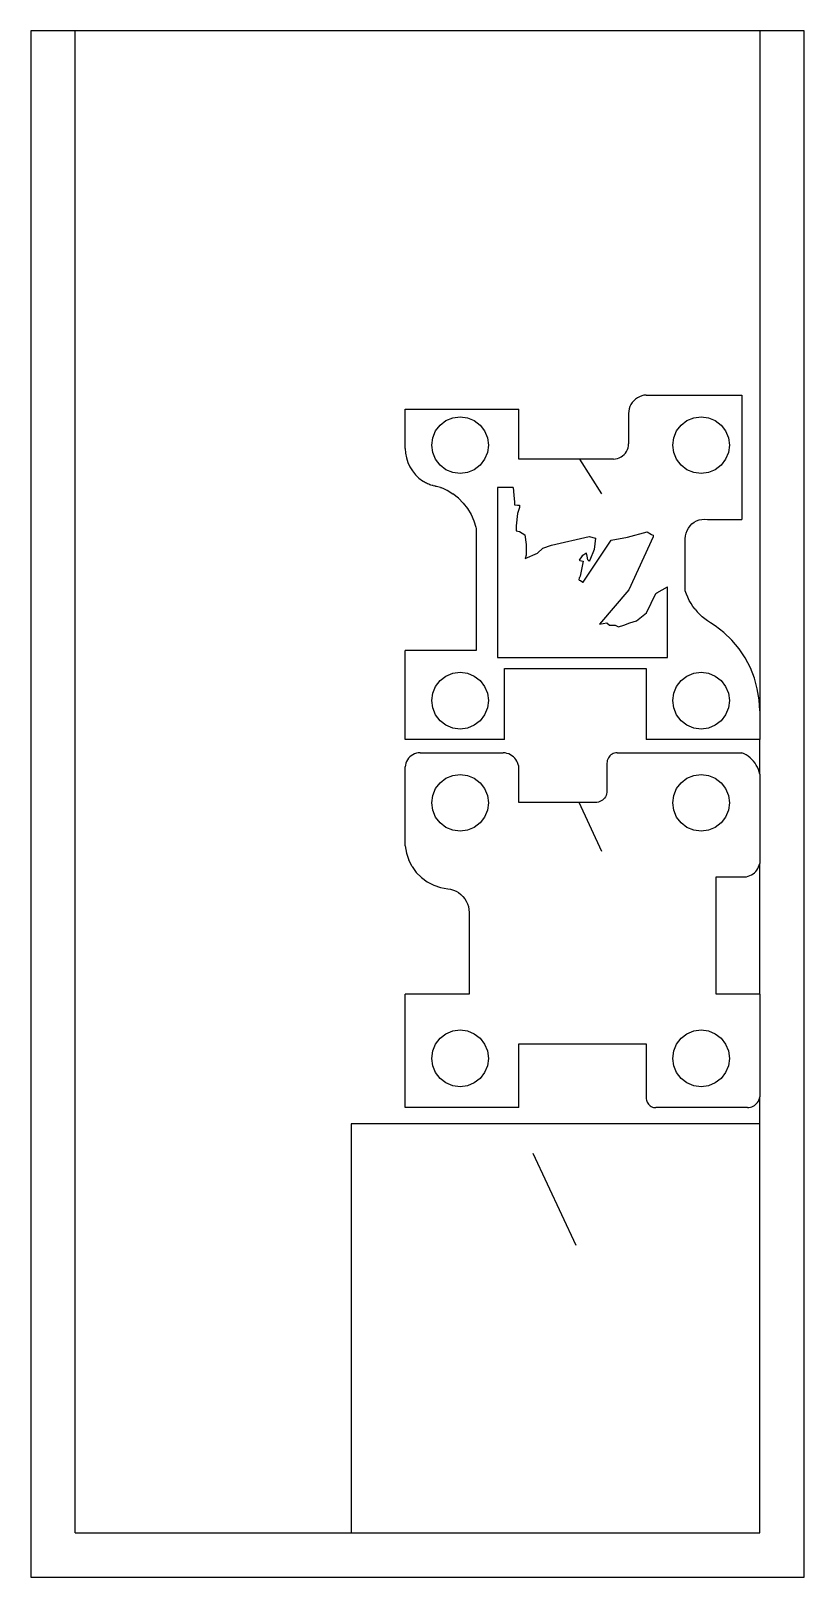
# Model space of a CAD drawing. Header units: millimetres. Extents: x 4195 to 11711, y -1512 to 5723.
# Drawn here: x 11094.714 to 11095.934, y -1512.4 to -1509.96 of the extents above; entities that cross this region are included whole.
import ezdxf

# ---------------------------------------------------------------- set-up
doc = ezdxf.new("R2010")
doc.units = ezdxf.units.MM

msp = doc.modelspace()

# ---------------------------------------------------------------- linework, layer by layer
for p, q in [((11094.7145, -1509.9595), (11094.7145, -1512.3995)), ((11094.7845, -1509.9595), (11094.7145, -1509.9595)), ((11095.8645, -1509.9595), (11094.7845, -1509.9595)), ((11094.7845, -1512.3295), (11094.7845, -1509.9595)), ((11095.9345, -1509.9595), (11095.8645, -1509.9595)), ((11095.8645, -1509.9595), (11095.8645, -1511.0324)), ((11095.9345, -1512.3995), (11095.9345, -1509.9595)), ((11095.6597, -1510.5524), (11095.6585, -1510.5559)), ((11095.6613, -1510.5491), (11095.6597, -1510.5524)), ((11095.6633, -1510.5459), (11095.6613, -1510.5491)), ((11095.6657, -1510.5431), (11095.6633, -1510.5459)), ((11095.6684, -1510.5406), (11095.6657, -1510.5431)), ((11095.6715, -1510.5385), (11095.6684, -1510.5406)), ((11095.6747, -1510.5368), (11095.6715, -1510.5385)), ((11095.6782, -1510.5355), (11095.6747, -1510.5368)), ((11095.6818, -1510.5346), (11095.6782, -1510.5355)), ((11095.6855, -1510.5343), (11095.6818, -1510.5346)), ((11095.6855, -1510.5343), (11095.8365, -1510.5343)), ((11095.8365, -1510.5343), (11095.8365, -1510.7303)), ((11095.3052, -1510.5567), (11095.4842, -1510.5567)), ((11095.3052, -1510.6183), (11095.3052, -1510.5567)), ((11095.36, -1510.5816), (11095.3693, -1510.5744)), ((11095.3693, -1510.5744), (11095.3801, -1510.57)), ((11095.3801, -1510.57), (11095.3917, -1510.5684)), ((11095.3917, -1510.5684), (11095.4032, -1510.57)), ((11095.4032, -1510.57), (11095.414, -1510.5744)), ((11095.414, -1510.5744), (11095.4233, -1510.5816)), ((11095.4842, -1510.6351), (11095.4842, -1510.5567)), ((11095.6578, -1510.5596), (11095.6575, -1510.5633)), ((11095.6575, -1510.5633), (11095.6575, -1510.6111)), ((11095.6585, -1510.5559), (11095.6578, -1510.5596)), ((11095.7403, -1510.5816), (11095.7496, -1510.5744)), ((11095.7496, -1510.5744), (11095.7603, -1510.57)), ((11095.7603, -1510.57), (11095.7719, -1510.5684)), ((11095.7719, -1510.5684), (11095.7835, -1510.57)), ((11095.7835, -1510.57), (11095.7943, -1510.5744)), ((11095.7943, -1510.5744), (11095.8036, -1510.5816)), ((11095.3469, -1510.6132), (11095.3484, -1510.6017)), ((11095.3484, -1510.6017), (11095.3529, -1510.5908)), ((11095.3529, -1510.5908), (11095.36, -1510.5816)), ((11095.4233, -1510.5816), (11095.4304, -1510.5908)), ((11095.4304, -1510.5908), (11095.4349, -1510.6017)), ((11095.4349, -1510.6017), (11095.4364, -1510.6132)), ((11095.7272, -1510.6132), (11095.7287, -1510.6017)), ((11095.7287, -1510.6017), (11095.7332, -1510.5908)), ((11095.7332, -1510.5908), (11095.7403, -1510.5816)), ((11095.8036, -1510.5816), (11095.8107, -1510.5908)), ((11095.8107, -1510.5908), (11095.8151, -1510.6017)), ((11095.8151, -1510.6017), (11095.8167, -1510.6132)), ((11095.3052, -1510.6183), (11095.3057, -1510.6259)), ((11095.3057, -1510.6259), (11095.3071, -1510.6333)), ((11095.3484, -1510.6248), (11095.3469, -1510.6132)), ((11095.3529, -1510.6356), (11095.3484, -1510.6248)), ((11095.4349, -1510.6248), (11095.4304, -1510.6356)), ((11095.4364, -1510.6132), (11095.4349, -1510.6248)), ((11095.6482, -1510.6301), (11095.6505, -1510.628)), ((11095.6505, -1510.628), (11095.6526, -1510.6257)), ((11095.6526, -1510.6257), (11095.6543, -1510.6231)), ((11095.6543, -1510.6231), (11095.6557, -1510.6203)), ((11095.6557, -1510.6203), (11095.6567, -1510.6173)), ((11095.6567, -1510.6173), (11095.6573, -1510.6142)), ((11095.6573, -1510.6142), (11095.6575, -1510.6111)), ((11095.7287, -1510.6248), (11095.7272, -1510.6132)), ((11095.7332, -1510.6356), (11095.7287, -1510.6248)), ((11095.8151, -1510.6248), (11095.8107, -1510.6356)), ((11095.8167, -1510.6132), (11095.8151, -1510.6248)), ((11095.3071, -1510.6333), (11095.3094, -1510.6406)), ((11095.3094, -1510.6406), (11095.3126, -1510.6475)), ((11095.3126, -1510.6475), (11095.3166, -1510.654)), ((11095.36, -1510.6449), (11095.3529, -1510.6356)), ((11095.3693, -1510.652), (11095.36, -1510.6449)), ((11095.3801, -1510.6565), (11095.3693, -1510.652)), ((11095.414, -1510.652), (11095.4032, -1510.6565)), ((11095.4233, -1510.6449), (11095.414, -1510.652)), ((11095.4304, -1510.6356), (11095.4233, -1510.6449)), ((11095.6336, -1510.6351), (11095.4842, -1510.6351)), ((11095.6154, -1510.6898), (11095.5808, -1510.6351)), ((11095.6336, -1510.6351), (11095.6367, -1510.6349)), ((11095.6367, -1510.6349), (11095.6398, -1510.6343)), ((11095.6398, -1510.6343), (11095.6428, -1510.6332)), ((11095.6428, -1510.6332), (11095.6456, -1510.6319)), ((11095.6456, -1510.6319), (11095.6482, -1510.6301)), ((11095.7403, -1510.6449), (11095.7332, -1510.6356)), ((11095.7496, -1510.652), (11095.7403, -1510.6449)), ((11095.7603, -1510.6565), (11095.7496, -1510.652)), ((11095.7943, -1510.652), (11095.7835, -1510.6565)), ((11095.8036, -1510.6449), (11095.7943, -1510.652)), ((11095.8107, -1510.6356), (11095.8036, -1510.6449)), ((11095.3166, -1510.654), (11095.3213, -1510.6599)), ((11095.3213, -1510.6599), (11095.3267, -1510.6652)), ((11095.3267, -1510.6652), (11095.3322, -1510.6693)), ((11095.3322, -1510.6693), (11095.3337, -1510.6705)), ((11095.3353, -1510.6715), (11095.3337, -1510.6705)), ((11095.337, -1510.6725), (11095.3353, -1510.6715)), ((11095.3386, -1510.6734), (11095.337, -1510.6725)), ((11095.3403, -1510.6742), (11095.3386, -1510.6734)), ((11095.3421, -1510.6749), (11095.3403, -1510.6742)), ((11095.3439, -1510.6756), (11095.3421, -1510.6749)), ((11095.3457, -1510.6762), (11095.3439, -1510.6756)), ((11095.3475, -1510.6767), (11095.3457, -1510.6762)), ((11095.3493, -1510.6771), (11095.3475, -1510.6767)), ((11095.3493, -1510.6771), (11095.3512, -1510.6775)), ((11095.3917, -1510.658), (11095.3801, -1510.6565)), ((11095.4032, -1510.6565), (11095.3917, -1510.658)), ((11095.7719, -1510.658), (11095.7603, -1510.6565)), ((11095.7835, -1510.6565), (11095.7719, -1510.658)), ((11095.3531, -1510.6778), (11095.3512, -1510.6775)), ((11095.3531, -1510.6778), (11095.3542, -1510.678)), ((11095.3542, -1510.678), (11095.3563, -1510.6785)), ((11095.3563, -1510.6785), (11095.3584, -1510.679)), ((11095.3584, -1510.679), (11095.3605, -1510.6797)), ((11095.3605, -1510.6797), (11095.3609, -1510.6798)), ((11095.3609, -1510.6798), (11095.3612, -1510.6799)), ((11095.3612, -1510.6799), (11095.3617, -1510.6801)), ((11095.3617, -1510.6801), (11095.3626, -1510.6804)), ((11095.3626, -1510.6804), (11095.3646, -1510.6812)), ((11095.3646, -1510.6812), (11095.3666, -1510.6821)), ((11095.3666, -1510.6821), (11095.3686, -1510.6831)), ((11095.3686, -1510.6831), (11095.3705, -1510.6841)), ((11095.3705, -1510.6841), (11095.3708, -1510.6843)), ((11095.3708, -1510.6843), (11095.3711, -1510.6844)), ((11095.3711, -1510.6844), (11095.3803, -1510.6901)), ((11095.3889, -1510.6969), (11095.3803, -1510.6901)), ((11095.3889, -1510.6969), (11095.3966, -1510.7046)), ((11095.4508, -1510.6801), (11095.4508, -1510.9485)), ((11095.4753, -1510.6801), (11095.4508, -1510.6801)), ((11095.4753, -1510.6801), (11095.4763, -1510.6921)), ((11095.4763, -1510.6921), (11095.4773, -1510.7031)), ((11095.3966, -1510.7046), (11095.4033, -1510.7132)), ((11095.4033, -1510.7132), (11095.4089, -1510.7225)), ((11095.4089, -1510.7225), (11095.4134, -1510.7324)), ((11095.4773, -1510.7031), (11095.4773, -1510.7072)), ((11095.4773, -1510.7072), (11095.4825, -1510.7078)), ((11095.4825, -1510.7213), (11095.4799, -1510.7406)), ((11095.4825, -1510.7078), (11095.4852, -1510.7078)), ((11095.4852, -1510.7114), (11095.4825, -1510.7213)), ((11095.4852, -1510.7078), (11095.4852, -1510.7114)), ((11095.4134, -1510.7324), (11095.4167, -1510.7428)), ((11095.4167, -1510.7428), (11095.4171, -1510.7449)), ((11095.4171, -1510.7449), (11095.4171, -1510.9375)), ((11095.4799, -1510.7406), (11095.4799, -1510.7485)), ((11095.4799, -1510.7485), (11095.4852, -1510.7495)), ((11095.4852, -1510.7495), (11095.494, -1510.7547)), ((11095.656, -1510.7584), (11095.6868, -1510.75)), ((11095.6868, -1510.75), (11095.6936, -1510.7542)), ((11095.7483, -1510.7522), (11095.7498, -1510.7481)), ((11095.7498, -1510.7481), (11095.7519, -1510.7443)), ((11095.7519, -1510.7443), (11095.7545, -1510.7407)), ((11095.7545, -1510.7407), (11095.7575, -1510.7376)), ((11095.7575, -1510.7376), (11095.761, -1510.735)), ((11095.761, -1510.735), (11095.7649, -1510.7329)), ((11095.7649, -1510.7329), (11095.7689, -1510.7313)), ((11095.7689, -1510.7313), (11095.7732, -1510.7304)), ((11095.7732, -1510.7304), (11095.7776, -1510.73)), ((11095.7776, -1510.73), (11095.7819, -1510.7303)), ((11095.7819, -1510.7303), (11095.8365, -1510.7303)), ((11095.494, -1510.7547), (11095.4961, -1510.7698)), ((11095.4961, -1510.7698), (11095.4961, -1510.7871)), ((11095.5221, -1510.7756), (11095.5357, -1510.7709)), ((11095.5357, -1510.7709), (11095.5951, -1510.7573)), ((11095.5858, -1510.8293), (11095.63, -1510.7631)), ((11095.5951, -1510.7573), (11095.6055, -1510.7599)), ((11095.6055, -1510.7599), (11095.6034, -1510.7777)), ((11095.63, -1510.7631), (11095.656, -1510.7584)), ((11095.6962, -1510.7578), (11095.6581, -1510.8413)), ((11095.6936, -1510.7542), (11095.6962, -1510.7552)), ((11095.6962, -1510.7552), (11095.6962, -1510.7578)), ((11095.747, -1510.7609), (11095.7473, -1510.7565)), ((11095.747, -1510.8431), (11095.747, -1510.7609)), ((11095.7473, -1510.7565), (11095.7483, -1510.7522)), ((11095.4945, -1510.7923), (11095.5138, -1510.7839)), ((11095.4961, -1510.7871), (11095.4945, -1510.7923)), ((11095.5138, -1510.7839), (11095.5221, -1510.7756)), ((11095.5841, -1510.7881), (11095.5796, -1510.7947)), ((11095.5796, -1510.7947), (11095.5805, -1510.7954)), ((11095.5805, -1510.7954), (11095.5857, -1510.7965)), ((11095.5857, -1510.7965), (11095.581, -1510.8199)), ((11095.5914, -1510.7839), (11095.5841, -1510.7881)), ((11095.592, -1510.7886), (11095.5914, -1510.7839)), ((11095.593, -1510.7944), (11095.592, -1510.7886)), ((11095.5951, -1510.7965), (11095.593, -1510.7944)), ((11095.5966, -1510.7949), (11095.5951, -1510.7965)), ((11095.6034, -1510.7777), (11095.5966, -1510.7949)), ((11095.5795, -1510.8262), (11095.5803, -1510.8223)), ((11095.581, -1510.8199), (11095.5803, -1510.8223)), ((11095.5795, -1510.8262), (11095.5815, -1510.8267)), ((11095.5815, -1510.8267), (11095.5852, -1510.8293)), ((11095.5852, -1510.8293), (11095.5858, -1510.8293)), ((11095.6581, -1510.8413), (11095.6118, -1510.8956)), ((11095.6857, -1510.8778), (11095.7003, -1510.8472)), ((11095.7003, -1510.8472), (11095.7019, -1510.8465)), ((11095.7019, -1510.8465), (11095.7189, -1510.8366)), ((11095.7189, -1510.9485), (11095.7189, -1510.8366)), ((11095.7489, -1510.8483), (11095.747, -1510.8431)), ((11095.751, -1510.8533), (11095.7489, -1510.8483)), ((11095.7534, -1510.8582), (11095.751, -1510.8533)), ((11095.7561, -1510.863), (11095.7534, -1510.8582)), ((11095.7591, -1510.8676), (11095.7561, -1510.863)), ((11095.7624, -1510.872), (11095.7591, -1510.8676)), ((11095.7624, -1510.872), (11095.7659, -1510.8762)), ((11095.6118, -1510.8956), (11095.6232, -1510.8935)), ((11095.6232, -1510.8935), (11095.6274, -1510.8971)), ((11095.6498, -1510.8971), (11095.6597, -1510.8935)), ((11095.6597, -1510.8935), (11095.6701, -1510.8904)), ((11095.6701, -1510.8904), (11095.6857, -1510.8778)), ((11095.7696, -1510.8802), (11095.7659, -1510.8762)), ((11095.7736, -1510.8839), (11095.7696, -1510.8802)), ((11095.7778, -1510.8875), (11095.7736, -1510.8839)), ((11095.7822, -1510.8907), (11095.7778, -1510.8875)), ((11095.7867, -1510.8937), (11095.7822, -1510.8907)), ((11095.7942, -1510.8983), (11095.7867, -1510.8937)), ((11095.6274, -1510.8971), (11095.6362, -1510.8971)), ((11095.6362, -1510.8971), (11095.6415, -1510.8998)), ((11095.6415, -1510.8998), (11095.6498, -1510.8971)), ((11095.808, -1510.909), (11095.7942, -1510.8983)), ((11095.8206, -1510.9211), (11095.808, -1510.909)), ((11095.8318, -1510.9345), (11095.8206, -1510.9211)), ((11095.4171, -1510.9375), (11095.3052, -1510.9375)), ((11095.3052, -1511.0775), (11095.3052, -1510.9375)), ((11095.8416, -1510.9491), (11095.8318, -1510.9345)), ((11095.4508, -1510.9485), (11095.7189, -1510.9485)), ((11095.4618, -1511.0775), (11095.4618, -1510.9655)), ((11095.4618, -1510.9655), (11095.6855, -1510.9655)), ((11095.6855, -1510.9655), (11095.6855, -1511.0775)), ((11095.8497, -1510.9646), (11095.8416, -1510.9491)), ((11095.8561, -1510.9808), (11095.8497, -1510.9646)), ((11095.3484, -1511.0048), (11095.3529, -1510.994)), ((11095.3529, -1510.994), (11095.36, -1510.9848)), ((11095.36, -1510.9848), (11095.3693, -1510.9776)), ((11095.3693, -1510.9776), (11095.3801, -1510.9732)), ((11095.3801, -1510.9732), (11095.3917, -1510.9716)), ((11095.3917, -1510.9716), (11095.4032, -1510.9732)), ((11095.4032, -1510.9732), (11095.414, -1510.9776)), ((11095.414, -1510.9776), (11095.4233, -1510.9848)), ((11095.4233, -1510.9848), (11095.4304, -1510.994)), ((11095.4304, -1510.994), (11095.4349, -1511.0048)), ((11095.7287, -1511.0048), (11095.7332, -1510.994)), ((11095.7332, -1510.994), (11095.7403, -1510.9848)), ((11095.7403, -1510.9848), (11095.7496, -1510.9776)), ((11095.7496, -1510.9776), (11095.7603, -1510.9732)), ((11095.7603, -1510.9732), (11095.7719, -1510.9716)), ((11095.7719, -1510.9716), (11095.7835, -1510.9732)), ((11095.7835, -1510.9732), (11095.7943, -1510.9776)), ((11095.7943, -1510.9776), (11095.8036, -1510.9848)), ((11095.8036, -1510.9848), (11095.8107, -1510.994)), ((11095.8107, -1510.994), (11095.8151, -1511.0048)), ((11095.8607, -1510.9977), (11095.8561, -1510.9808)), ((11095.3469, -1511.0164), (11095.3484, -1511.0048)), ((11095.3484, -1511.028), (11095.3469, -1511.0164)), ((11095.4349, -1511.0048), (11095.4364, -1511.0164)), ((11095.4364, -1511.0164), (11095.4349, -1511.028)), ((11095.7272, -1511.0164), (11095.7287, -1511.0048)), ((11095.7287, -1511.028), (11095.7272, -1511.0164)), ((11095.8151, -1511.0048), (11095.8167, -1511.0164)), ((11095.8167, -1511.0164), (11095.8151, -1511.028)), ((11095.8635, -1511.015), (11095.8607, -1510.9977)), ((11095.8645, -1511.0324), (11095.8635, -1511.015)), ((11095.3529, -1511.0388), (11095.3484, -1511.028)), ((11095.36, -1511.0481), (11095.3529, -1511.0388)), ((11095.4304, -1511.0388), (11095.4233, -1511.0481)), ((11095.4349, -1511.028), (11095.4304, -1511.0388)), ((11095.7332, -1511.0388), (11095.7287, -1511.028)), ((11095.7403, -1511.0481), (11095.7332, -1511.0388)), ((11095.8107, -1511.0388), (11095.8036, -1511.0481)), ((11095.8151, -1511.028), (11095.8107, -1511.0388)), ((11095.8645, -1511.0324), (11095.8645, -1511.0775)), ((11095.3693, -1511.0552), (11095.36, -1511.0481)), ((11095.3801, -1511.0597), (11095.3693, -1511.0552)), ((11095.3917, -1511.0612), (11095.3801, -1511.0597)), ((11095.4032, -1511.0597), (11095.3917, -1511.0612)), ((11095.414, -1511.0552), (11095.4032, -1511.0597)), ((11095.4233, -1511.0481), (11095.414, -1511.0552)), ((11095.7496, -1511.0552), (11095.7403, -1511.0481)), ((11095.7603, -1511.0597), (11095.7496, -1511.0552)), ((11095.7719, -1511.0612), (11095.7603, -1511.0597)), ((11095.7835, -1511.0597), (11095.7719, -1511.0612)), ((11095.7943, -1511.0552), (11095.7835, -1511.0597)), ((11095.8036, -1511.0481), (11095.7943, -1511.0552)), ((11095.4618, -1511.0775), (11095.3052, -1511.0775)), ((11095.8645, -1511.0775), (11095.6855, -1511.0775)), ((11095.8645, -1511.1324), (11095.8645, -1511.0775)), ((11095.3062, -1511.1153), (11095.3055, -1511.1182)), ((11095.3073, -1511.1125), (11095.3062, -1511.1153)), ((11095.3087, -1511.1099), (11095.3073, -1511.1125)), ((11095.3104, -1511.1074), (11095.3087, -1511.1099)), ((11095.3124, -1511.1053), (11095.3104, -1511.1074)), ((11095.3147, -1511.1033), (11095.3124, -1511.1053)), ((11095.3172, -1511.1017), (11095.3147, -1511.1033)), ((11095.3199, -1511.1004), (11095.3172, -1511.1017)), ((11095.3227, -1511.0995), (11095.3199, -1511.1004)), ((11095.3256, -1511.0989), (11095.3227, -1511.0995)), ((11095.3286, -1511.0987), (11095.3256, -1511.0989)), ((11095.3286, -1511.0987), (11095.4599, -1511.0987)), ((11095.4628, -1511.099), (11095.4599, -1511.0987)), ((11095.4656, -1511.0996), (11095.4628, -1511.099)), ((11095.4684, -1511.1006), (11095.4656, -1511.0996)), ((11095.471, -1511.1018), (11095.4684, -1511.1006)), ((11095.4734, -1511.1033), (11095.471, -1511.1018)), ((11095.4757, -1511.105), (11095.4734, -1511.1033)), ((11095.4778, -1511.107), (11095.4757, -1511.105)), ((11095.4796, -1511.1093), (11095.4778, -1511.107)), ((11095.4812, -1511.1117), (11095.4796, -1511.1093)), ((11095.4825, -1511.1143), (11095.4812, -1511.1117)), ((11095.4835, -1511.117), (11095.4825, -1511.1143)), ((11095.6236, -1511.1128), (11095.6234, -1511.1149)), ((11095.6234, -1511.1149), (11095.6234, -1511.159)), ((11095.624, -1511.1107), (11095.6236, -1511.1128)), ((11095.6246, -1511.1087), (11095.624, -1511.1107)), ((11095.6256, -1511.1068), (11095.6246, -1511.1087)), ((11095.6267, -1511.1051), (11095.6256, -1511.1068)), ((11095.6281, -1511.1035), (11095.6267, -1511.1051)), ((11095.6297, -1511.1021), (11095.6281, -1511.1035)), ((11095.6315, -1511.1009), (11095.6297, -1511.1021)), ((11095.6334, -1511.1), (11095.6315, -1511.1009)), ((11095.6353, -1511.0993), (11095.6334, -1511.1)), ((11095.6374, -1511.0989), (11095.6353, -1511.0993)), ((11095.6395, -1511.0987), (11095.6374, -1511.0989)), ((11095.6395, -1511.0987), (11095.8365, -1511.0987)), ((11095.84, -1511.1003), (11095.8365, -1511.0987)), ((11095.8433, -1511.1021), (11095.84, -1511.1003)), ((11095.8465, -1511.1042), (11095.8433, -1511.1021)), ((11095.8495, -1511.1066), (11095.8465, -1511.1042)), ((11095.8522, -1511.1092), (11095.8495, -1511.1066)), ((11095.8548, -1511.112), (11095.8522, -1511.1092)), ((11095.8571, -1511.115), (11095.8548, -1511.112)), ((11095.8591, -1511.1182), (11095.8571, -1511.115)), ((11095.3055, -1511.1182), (11095.3052, -1511.1211)), ((11095.3052, -1511.2458), (11095.3052, -1511.1211)), ((11095.36, -1511.146), (11095.3693, -1511.1389)), ((11095.3693, -1511.1389), (11095.3801, -1511.1344)), ((11095.3801, -1511.1344), (11095.3917, -1511.1329)), ((11095.3917, -1511.1329), (11095.4032, -1511.1344)), ((11095.4032, -1511.1344), (11095.414, -1511.1389)), ((11095.414, -1511.1389), (11095.4233, -1511.146)), ((11095.4842, -1511.1198), (11095.4835, -1511.117)), ((11095.4842, -1511.1771), (11095.4842, -1511.1198)), ((11095.7403, -1511.146), (11095.7496, -1511.1389)), ((11095.7496, -1511.1389), (11095.7603, -1511.1344)), ((11095.7603, -1511.1344), (11095.7719, -1511.1329)), ((11095.7719, -1511.1329), (11095.7835, -1511.1344)), ((11095.7835, -1511.1344), (11095.7943, -1511.1389)), ((11095.7943, -1511.1389), (11095.8036, -1511.146)), ((11095.8609, -1511.1216), (11095.8591, -1511.1182)), ((11095.8624, -1511.1251), (11095.8609, -1511.1216)), ((11095.8636, -1511.1287), (11095.8624, -1511.1251)), ((11095.8645, -1511.1324), (11095.8636, -1511.1287)), ((11095.8645, -1511.1324), (11095.8645, -1511.2732)), ((11095.3484, -1511.1661), (11095.3529, -1511.1553)), ((11095.3529, -1511.1553), (11095.36, -1511.146)), ((11095.4233, -1511.146), (11095.4304, -1511.1553)), ((11095.4304, -1511.1553), (11095.4349, -1511.1661)), ((11095.6228, -1511.1637), (11095.622, -1511.166)), ((11095.6233, -1511.1614), (11095.6228, -1511.1637)), ((11095.6234, -1511.159), (11095.6233, -1511.1614)), ((11095.7287, -1511.1661), (11095.7332, -1511.1553)), ((11095.7332, -1511.1553), (11095.7403, -1511.146)), ((11095.8036, -1511.146), (11095.8107, -1511.1553)), ((11095.8107, -1511.1553), (11095.8151, -1511.1661)), ((11095.3469, -1511.1777), (11095.3484, -1511.1661)), ((11095.3484, -1511.1893), (11095.3469, -1511.1777)), ((11095.3529, -1511.2001), (11095.3484, -1511.1893)), ((11095.4349, -1511.1893), (11095.4304, -1511.2001)), ((11095.4349, -1511.1661), (11095.4364, -1511.1777)), ((11095.4364, -1511.1777), (11095.4349, -1511.1893)), ((11095.6053, -1511.1771), (11095.4842, -1511.1771)), ((11095.6154, -1511.2543), (11095.5795, -1511.1771)), ((11095.6077, -1511.177), (11095.6053, -1511.1771)), ((11095.61, -1511.1765), (11095.6077, -1511.177)), ((11095.6123, -1511.1758), (11095.61, -1511.1765)), ((11095.6144, -1511.1747), (11095.6123, -1511.1758)), ((11095.6163, -1511.1734), (11095.6144, -1511.1747)), ((11095.6181, -1511.1718), (11095.6163, -1511.1734)), ((11095.6197, -1511.1701), (11095.6181, -1511.1718)), ((11095.621, -1511.1681), (11095.6197, -1511.1701)), ((11095.622, -1511.166), (11095.621, -1511.1681)), ((11095.7272, -1511.1777), (11095.7287, -1511.1661)), ((11095.7287, -1511.1893), (11095.7272, -1511.1777)), ((11095.7332, -1511.2001), (11095.7287, -1511.1893)), ((11095.8151, -1511.1893), (11095.8107, -1511.2001)), ((11095.8151, -1511.1661), (11095.8167, -1511.1777)), ((11095.8167, -1511.1777), (11095.8151, -1511.1893)), ((11095.36, -1511.2094), (11095.3529, -1511.2001)), ((11095.3693, -1511.2165), (11095.36, -1511.2094)), ((11095.4233, -1511.2094), (11095.414, -1511.2165)), ((11095.4304, -1511.2001), (11095.4233, -1511.2094)), ((11095.7403, -1511.2094), (11095.7332, -1511.2001)), ((11095.7496, -1511.2165), (11095.7403, -1511.2094)), ((11095.8036, -1511.2094), (11095.7943, -1511.2165)), ((11095.8107, -1511.2001), (11095.8036, -1511.2094)), ((11095.3801, -1511.221), (11095.3693, -1511.2165)), ((11095.3917, -1511.2225), (11095.3801, -1511.221)), ((11095.4032, -1511.221), (11095.3917, -1511.2225)), ((11095.414, -1511.2165), (11095.4032, -1511.221)), ((11095.7603, -1511.221), (11095.7496, -1511.2165)), ((11095.7719, -1511.2225), (11095.7603, -1511.221)), ((11095.7835, -1511.221), (11095.7719, -1511.2225)), ((11095.7943, -1511.2165), (11095.7835, -1511.221)), ((11095.3052, -1511.2458), (11095.3071, -1511.2571)), ((11095.3071, -1511.2571), (11095.3106, -1511.268)), ((11095.3158, -1511.2782), (11095.3106, -1511.268)), ((11095.3158, -1511.2782), (11095.3225, -1511.2875)), ((11095.8563, -1511.288), (11095.8583, -1511.2859)), ((11095.8583, -1511.2859), (11095.8601, -1511.2837)), ((11095.8601, -1511.2837), (11095.8616, -1511.2812)), ((11095.8616, -1511.2812), (11095.8628, -1511.2787)), ((11095.8628, -1511.2787), (11095.8638, -1511.276)), ((11095.8638, -1511.276), (11095.8645, -1511.2732)), ((11095.8645, -1511.4795), (11095.8645, -1511.2732)), ((11095.3225, -1511.2875), (11095.3306, -1511.2957)), ((11095.3306, -1511.2957), (11095.3398, -1511.3025)), ((11095.3398, -1511.3025), (11095.35, -1511.3078)), ((11095.35, -1511.3078), (11095.3608, -1511.3114)), ((11095.3608, -1511.3114), (11095.3721, -1511.3134)), ((11095.7958, -1511.2947), (11095.8408, -1511.2947)), ((11095.7958, -1511.4795), (11095.7958, -1511.2947)), ((11095.8408, -1511.2947), (11095.8437, -1511.2943)), ((11095.8437, -1511.2943), (11095.8464, -1511.2936)), ((11095.8464, -1511.2936), (11095.8491, -1511.2926)), ((11095.8491, -1511.2926), (11095.8517, -1511.2913)), ((11095.8517, -1511.2913), (11095.8541, -1511.2898)), ((11095.8541, -1511.2898), (11095.8563, -1511.288)), ((11095.3721, -1511.3134), (11095.3767, -1511.3141)), ((11095.3767, -1511.3141), (11095.3811, -1511.3153)), ((11095.3811, -1511.3153), (11095.3853, -1511.3171)), ((11095.3853, -1511.3171), (11095.3892, -1511.3194)), ((11095.3892, -1511.3194), (11095.3929, -1511.3222)), ((11095.3929, -1511.3222), (11095.3962, -1511.3254)), ((11095.3962, -1511.3254), (11095.3991, -1511.329)), ((11095.3991, -1511.329), (11095.4015, -1511.3329)), ((11095.4015, -1511.3329), (11095.4034, -1511.337)), ((11095.4034, -1511.337), (11095.4048, -1511.3414)), ((11095.4048, -1511.3414), (11095.4056, -1511.3459)), ((11095.4056, -1511.3459), (11095.4059, -1511.3505)), ((11095.4059, -1511.3505), (11095.4059, -1511.4795)), ((11095.4059, -1511.4795), (11095.3052, -1511.4795)), ((11095.3052, -1511.6587), (11095.3052, -1511.4795)), ((11095.8645, -1511.4795), (11095.7958, -1511.4795)), ((11095.8645, -1511.4795), (11095.8645, -1511.6419)), ((11095.3529, -1511.5585), (11095.36, -1511.5492)), ((11095.36, -1511.5492), (11095.3693, -1511.5421)), ((11095.3693, -1511.5421), (11095.3801, -1511.5376)), ((11095.3801, -1511.5376), (11095.3917, -1511.5361)), ((11095.3917, -1511.5361), (11095.4032, -1511.5376)), ((11095.4032, -1511.5376), (11095.414, -1511.5421)), ((11095.414, -1511.5421), (11095.4233, -1511.5492)), ((11095.4233, -1511.5492), (11095.4304, -1511.5585)), ((11095.7332, -1511.5585), (11095.7403, -1511.5492)), ((11095.7403, -1511.5492), (11095.7496, -1511.5421)), ((11095.7496, -1511.5421), (11095.7603, -1511.5376)), ((11095.7603, -1511.5376), (11095.7719, -1511.5361)), ((11095.7719, -1511.5361), (11095.7835, -1511.5376)), ((11095.7835, -1511.5376), (11095.7943, -1511.5421)), ((11095.7943, -1511.5421), (11095.8036, -1511.5492)), ((11095.8036, -1511.5492), (11095.8107, -1511.5585)), ((11095.3469, -1511.5809), (11095.3484, -1511.5693)), ((11095.3484, -1511.5693), (11095.3529, -1511.5585)), ((11095.4304, -1511.5585), (11095.4349, -1511.5693)), ((11095.4349, -1511.5693), (11095.4364, -1511.5809)), ((11095.4842, -1511.6587), (11095.4842, -1511.5579)), ((11095.4842, -1511.5579), (11095.6855, -1511.5579)), ((11095.6855, -1511.5579), (11095.6855, -1511.6448)), ((11095.7272, -1511.5809), (11095.7287, -1511.5693)), ((11095.7287, -1511.5693), (11095.7332, -1511.5585)), ((11095.8107, -1511.5585), (11095.8151, -1511.5693)), ((11095.8151, -1511.5693), (11095.8167, -1511.5809)), ((11095.3484, -1511.5925), (11095.3469, -1511.5809)), ((11095.3529, -1511.6033), (11095.3484, -1511.5925)), ((11095.36, -1511.6126), (11095.3529, -1511.6033)), ((11095.4304, -1511.6033), (11095.4233, -1511.6126)), ((11095.4349, -1511.5925), (11095.4304, -1511.6033)), ((11095.4364, -1511.5809), (11095.4349, -1511.5925)), ((11095.7287, -1511.5925), (11095.7272, -1511.5809)), ((11095.7332, -1511.6033), (11095.7287, -1511.5925)), ((11095.7403, -1511.6126), (11095.7332, -1511.6033)), ((11095.8107, -1511.6033), (11095.8036, -1511.6126)), ((11095.8151, -1511.5925), (11095.8107, -1511.6033)), ((11095.8167, -1511.5809), (11095.8151, -1511.5925)), ((11095.3693, -1511.6197), (11095.36, -1511.6126)), ((11095.3801, -1511.6242), (11095.3693, -1511.6197)), ((11095.3917, -1511.6257), (11095.3801, -1511.6242)), ((11095.4032, -1511.6242), (11095.3917, -1511.6257)), ((11095.414, -1511.6197), (11095.4032, -1511.6242)), ((11095.4233, -1511.6126), (11095.414, -1511.6197)), ((11095.7496, -1511.6197), (11095.7403, -1511.6126)), ((11095.7603, -1511.6242), (11095.7496, -1511.6197)), ((11095.7719, -1511.6257), (11095.7603, -1511.6242)), ((11095.7835, -1511.6242), (11095.7719, -1511.6257)), ((11095.7943, -1511.6197), (11095.7835, -1511.6242)), ((11095.8036, -1511.6126), (11095.7943, -1511.6197)), ((11095.6855, -1511.6448), (11095.6858, -1511.6467)), ((11095.6858, -1511.6467), (11095.6863, -1511.6485)), ((11095.6863, -1511.6485), (11095.687, -1511.6502)), ((11095.687, -1511.6502), (11095.6879, -1511.6519)), ((11095.6879, -1511.6519), (11095.689, -1511.6534)), ((11095.8579, -1511.654), (11095.8596, -1511.6523)), ((11095.8596, -1511.6523), (11095.861, -1511.6505)), ((11095.861, -1511.6505), (11095.8623, -1511.6485)), ((11095.8623, -1511.6485), (11095.8633, -1511.6464)), ((11095.8633, -1511.6464), (11095.864, -1511.6442)), ((11095.864, -1511.6442), (11095.8645, -1511.6419)), ((11095.8645, -1511.6841), (11095.8645, -1511.6419)), ((11095.4842, -1511.6587), (11095.3052, -1511.6587)), ((11095.689, -1511.6534), (11095.6903, -1511.6547)), ((11095.6903, -1511.6547), (11095.6918, -1511.6559)), ((11095.6918, -1511.6559), (11095.6934, -1511.6569)), ((11095.6934, -1511.6569), (11095.6951, -1511.6577)), ((11095.6951, -1511.6577), (11095.6969, -1511.6583)), ((11095.6969, -1511.6583), (11095.6987, -1511.6586)), ((11095.6987, -1511.6586), (11095.7006, -1511.6587)), ((11095.8451, -1511.6587), (11095.7006, -1511.6587)), ((11095.8451, -1511.6587), (11095.8474, -1511.6586)), ((11095.8474, -1511.6586), (11095.8497, -1511.6582)), ((11095.8497, -1511.6582), (11095.8519, -1511.6575)), ((11095.8519, -1511.6575), (11095.854, -1511.6566)), ((11095.854, -1511.6566), (11095.856, -1511.6554)), ((11095.856, -1511.6554), (11095.8579, -1511.654)), ((11095.8645, -1511.6841), (11095.2198, -1511.6841)), ((11095.2198, -1511.6841), (11095.2198, -1512.3295)), ((11095.8645, -1512.3295), (11095.8645, -1511.6841)), ((11095.5747, -1511.8762), (11095.507, -1511.7312)), ((11094.7845, -1512.3295), (11095.2198, -1512.3295)), ((11095.2198, -1512.3295), (11095.8645, -1512.3295)), ((11094.7145, -1512.3995), (11095.9345, -1512.3995))]:
    msp.add_line(p, q)

doc.saveas('drawing.dxf')
